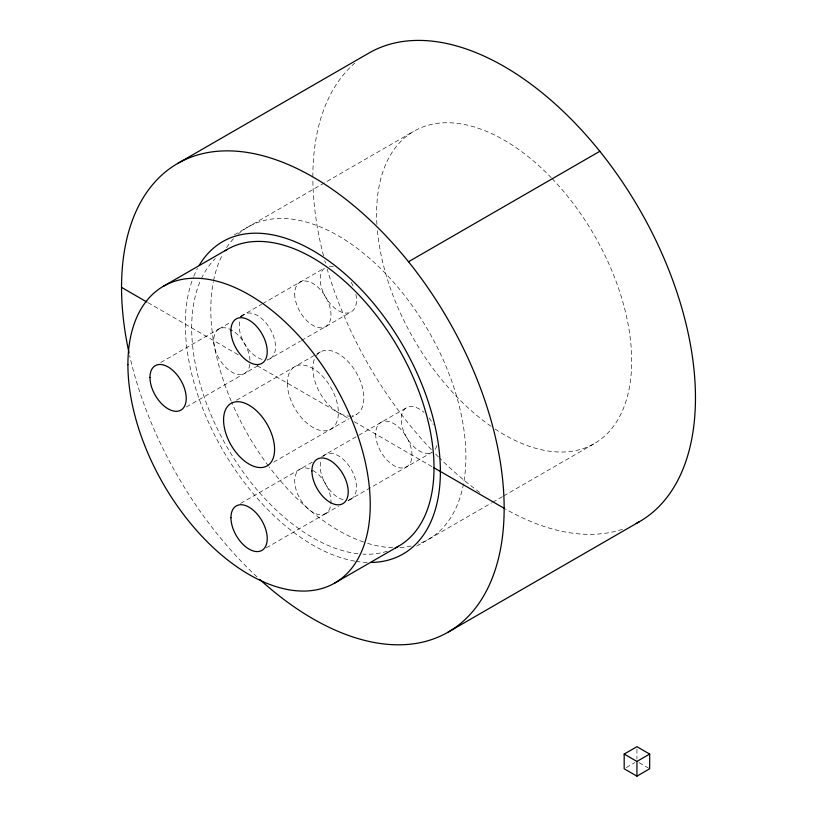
<?xml version="1.0" encoding="UTF-8"?>
<svg xmlns="http://www.w3.org/2000/svg" width="817" height="817" viewBox="0 0 817 817"><rect width="100%" height="100%" fill="white"/><g stroke="black" fill="none" stroke-linecap="round" stroke-linejoin="round"><path stroke-width="0.61" stroke-dasharray="4.08 3.06" d="M234.356 234.877L413.974 131.18M160.765 362.503L219.027 328.863M240.647 316.373L261.542 304.312M262.635 303.679L324.461 268.068M219.027 328.945L230.721 322.194M240.29 316.669L244.538 314.208M186.419 406.937L258.509 365.403M267.404 360.174L300.39 341.138M301.483 340.505L351.177 311.89M236.542 400.238L320.315 351.943M273.715 462.085L348.951 418.723M350.013 418.11L356.386 414.433M240.647 503.405L312.768 461.85M321.632 456.652L406.509 407.724M266.301 547.85L325.677 513.566M348.389 500.453L432.173 452.169A25.654 14.808 60 0 1 401.821 425.248A25.654 14.808 60 0 1 424.033 412.422M325.677 513.648L338.432 506.285M347.991 500.76L351.177 498.921M416.844 546.062L491.538 502.935M492.651 502.292L502.598 496.552M503.701 495.909L594.337 443.58M626.302 767.561L634.799 762.649M148 302.658L238.421 354.864M257.161 365.689L349.788 419.162M354.2 421.705L432.479 466.905M639.057 762.649L648.616 768.174M636.933 749.148L636.933 758.973M552.098 178.596A180.363 104.137 60 0 1 628.385 392.436A180.363 104.137 60 0 1 495.092 429.048M491.048 426.3A180.363 104.137 60 0 1 377.291 229.281M376.933 224.399A180.363 104.137 60 0 1 551.23 177.697M411.063 546.073A180.363 104.137 60 0 1 399.819 547.635M392.681 547.717A180.363 104.137 60 0 1 364.678 542.406M363.555 542.018A180.363 104.137 60 0 1 269.222 466.956M268.466 465.956A180.363 104.137 60 0 1 231.671 402.209M231.18 401.055A180.363 104.137 60 0 1 213.329 281.824M213.564 280.66A180.363 104.137 60 0 1 222.398 254.833M226.605 247.612A180.363 104.137 60 0 1 234.448 237.716M238.104 234.183A180.363 104.137 60 0 1 427.996 330.109A180.363 104.137 60 0 1 418.396 543.979M367.18 562.443A180.363 104.137 60 0 1 356.018 561.33M354.762 561.126A180.363 104.137 60 0 1 221.724 448.257A180.363 104.137 60 0 1 193.302 277.504M193.772 276.33A180.363 104.137 60 0 1 197.459 268.476M355.875 294.365A25.654 14.808 60 0 1 334.235 307.692A25.654 14.808 60 0 1 324.717 267.986M329.282 266.291A25.654 14.808 60 0 1 333.663 266.73M351.177 282.263A25.654 14.808 60 0 1 353.659 287.257M262.063 359.378A25.654 14.808 60 0 1 239.841 320.897M241.658 316.884A25.654 14.808 60 0 1 269.773 328.301A25.654 14.808 60 0 1 267.445 359.664M351.106 416.057A36.071 20.823 60 0 1 321.786 396.02A36.071 20.823 60 0 1 314.535 358.888M316.261 355.712A36.071 20.823 60 0 1 355.916 371.97A36.071 20.823 60 0 1 352.239 415.914M429.088 417.895A25.654 14.808 60 0 1 433.235 424.503M436.86 445.479A25.654 14.808 60 0 1 435.053 449.493M343.048 499.647A25.654 14.808 60 0 1 320.836 461.166M323.266 456.366A25.654 14.808 60 0 1 351.177 469.295A25.654 14.808 60 0 1 348.43 499.943M249.849 364.28A25.654 14.808 60 0 1 221.458 362.309A25.654 14.808 60 0 1 223.48 327.74A25.654 14.808 60 0 1 250.002 361.635M312.85 470.398A25.654 14.808 60 0 1 328.934 510.308A25.654 14.808 60 0 1 297.991 494.785A25.654 14.808 60 0 1 310.48 469.213M622.421 529.293A270.55 156.2 60 0 1 505.304 508.95M479.691 492.355A270.55 156.2 60 0 1 439.362 457.816M438.463 456.928A270.55 156.2 60 0 1 434.91 453.333M431.386 449.667A270.55 156.2 60 0 1 327.229 269.263M325.472 263.156A270.55 156.2 60 0 1 324.809 260.715M323.522 255.854A270.55 156.2 60 0 1 312.86 179.28M312.85 176.932A270.55 156.2 60 0 1 354.731 63.175M257.018 576.894A270.55 156.2 60 0 1 129.597 355.456M387.207 551.22A171.345 98.928 60 0 1 362.871 554.14M357.979 553.732A171.345 98.928 60 0 1 226.707 446.48A171.345 98.928 60 0 1 200.911 279.669M201.421 278.546A171.345 98.928 60 0 1 215.351 258.478M294.702 293.926A25.654 14.808 60 0 0 321.918 327.78A25.654 14.808 60 0 0 321.918 291.495A25.654 14.808 60 0 0 294.702 293.926M287.339 383.183A36.071 20.823 60 0 0 325.605 430.784A36.071 20.823 60 0 0 325.605 379.772A36.071 20.823 60 0 0 287.339 383.183M375.687 434.113A25.654 14.808 60 0 0 402.904 467.967A25.654 14.808 60 0 0 402.904 431.682A25.654 14.808 60 0 0 375.687 434.113"/><path stroke-width="1.23" d="M177.575 163.533L368.875 53.085A270.55 156.2 60 0 1 641.018 212.052A270.55 156.2 60 0 1 636.198 523.462M163.4 286.256L227.177 249.44M408.5 261.746L599.811 151.298M334.756 583.042L398.522 546.226M448.125 632.133L639.425 521.685M624.178 754.06L636.933 746.697L649.678 754.06L649.678 768.787L636.933 776.15L624.178 768.787L624.178 754.06L636.933 761.424L649.678 754.06M121.539 287.38L146.897 302.024M433.582 467.538L504.15 508.286M636.933 761.424L636.933 776.15M129.066 353.067A270.55 156.2 60 0 1 294.927 167.556A270.55 156.2 60 0 1 503.313 528.487A270.55 156.2 60 0 1 259.724 579.376M199.225 265.341A180.363 104.137 60 0 1 402.556 344.948A180.363 104.137 60 0 1 371.97 562.453M225.084 250.707A171.345 98.928 60 0 1 399.053 349.288A171.345 98.928 60 0 1 395.285 547.962M223.572 419.928A36.071 20.823 60 0 0 261.828 467.518A36.071 20.823 60 0 0 261.828 416.507A36.071 20.823 60 0 0 223.572 419.928M230.935 517.692A25.654 14.808 60 0 0 258.152 551.546A25.654 14.808 60 0 0 258.152 515.261A25.654 14.808 60 0 0 230.935 517.692M149.95 377.423A25.654 14.808 60 0 0 177.156 411.268A25.654 14.808 60 0 0 177.156 374.993A25.654 14.808 60 0 0 149.95 377.423M127.912 364.699A171.345 98.928 60 0 0 309.653 590.783A171.345 98.928 60 0 0 309.653 348.461A171.345 98.928 60 0 0 127.912 364.699M311.92 470.929A25.654 14.808 60 0 0 339.137 504.783A25.654 14.808 60 0 0 339.137 468.498A25.654 14.808 60 0 0 311.92 470.929M230.935 330.66A25.654 14.808 60 0 0 258.152 364.515A25.654 14.808 60 0 0 258.152 328.23A25.654 14.808 60 0 0 230.935 330.66"/></g></svg>
